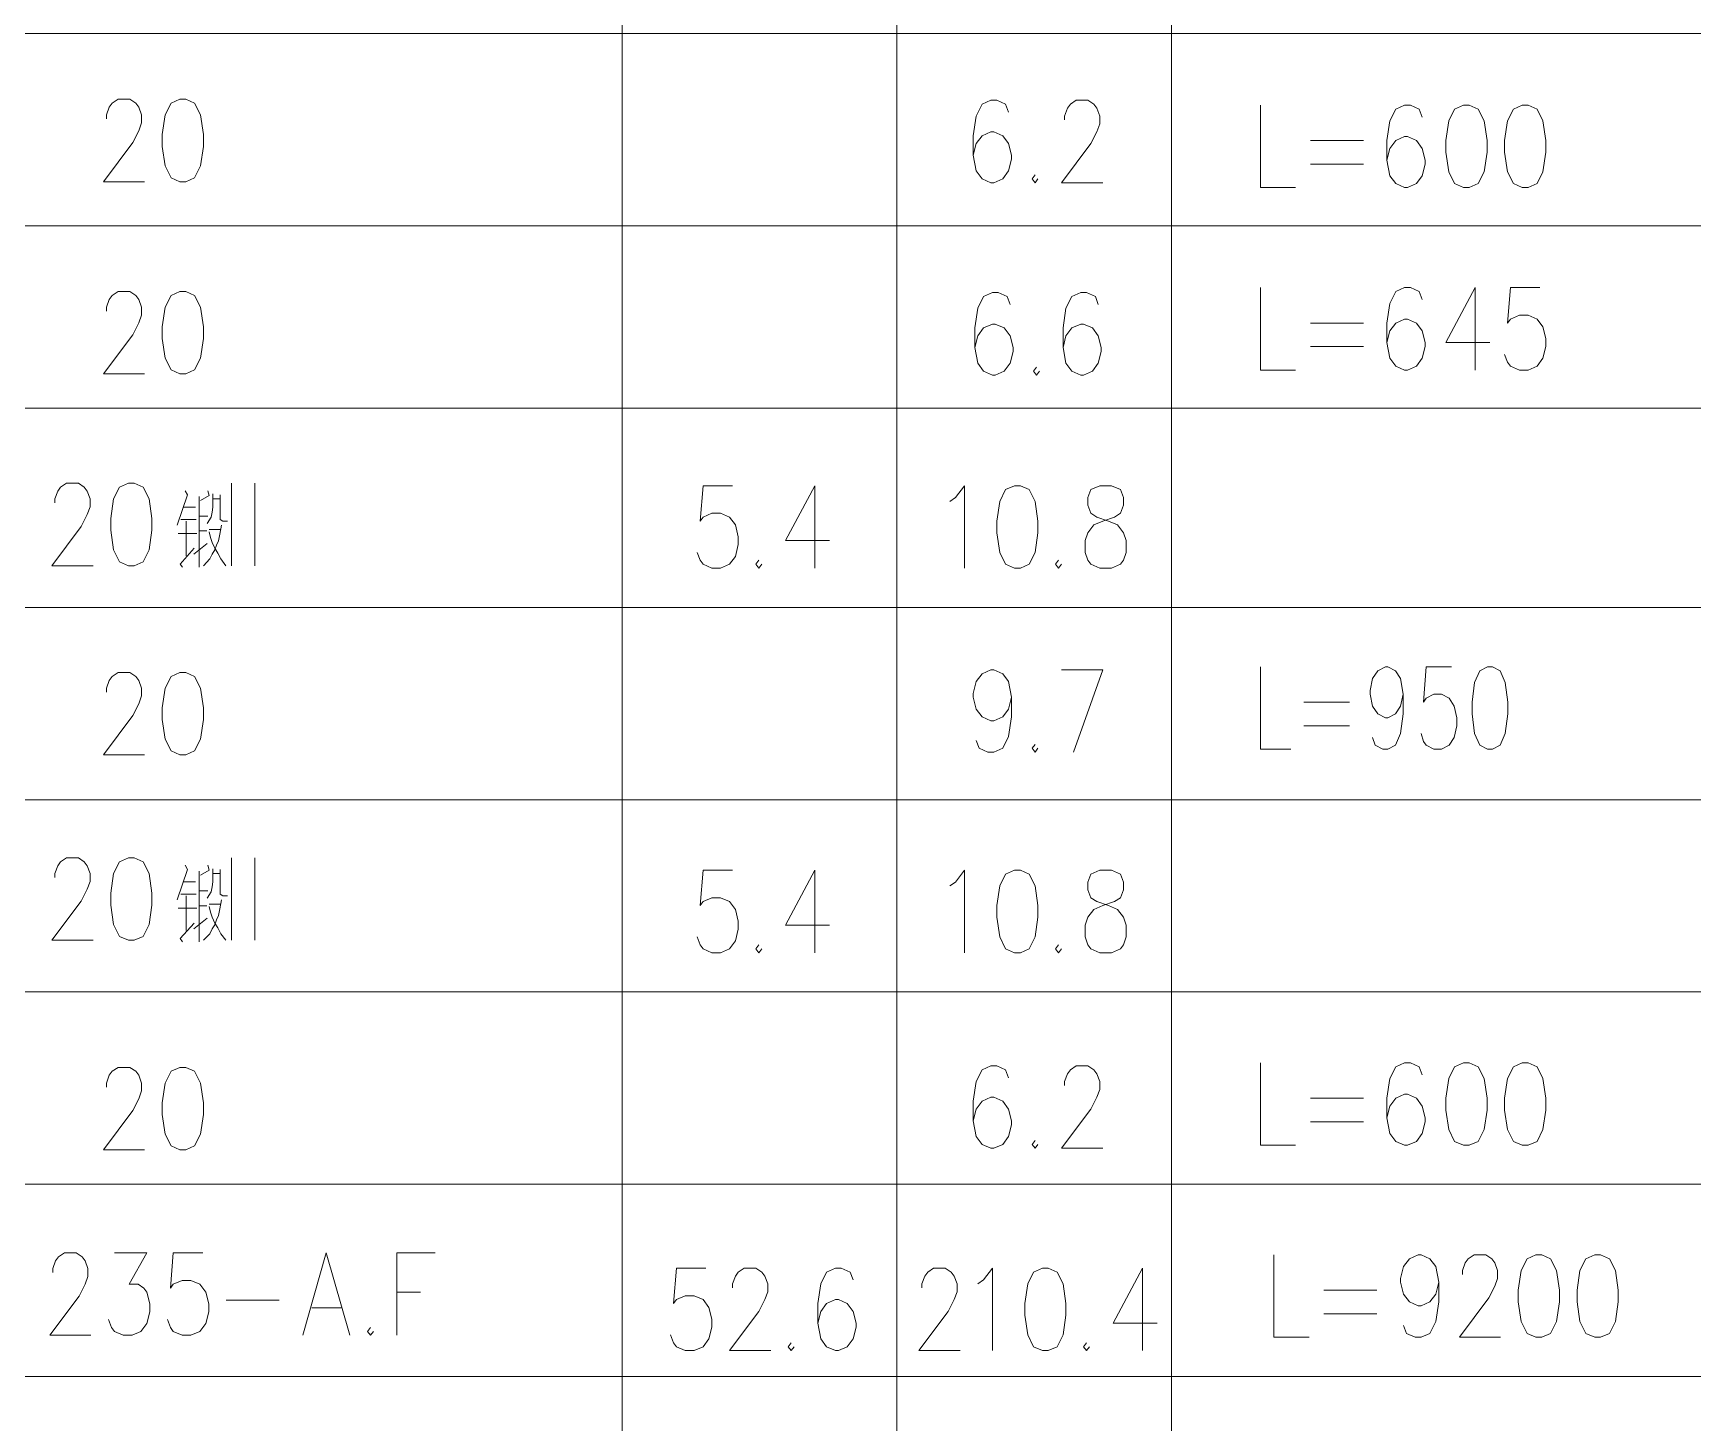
# Model space of a CAD drawing. Header units: millimetres. Extents: x 0 to 829, y 0 to 586.
# Drawn here: x 709.4 to 769, y 54.8 to 104.7 of the extents above; entities that cross this region are included whole.
import ezdxf

# ---------------------------------------------------------------- set-up
doc = ezdxf.new("R2010")
doc.units = ezdxf.units.MM

msp = doc.modelspace()

# ---------------------------------------------------------------- linework, layer by layer
at = {"color": 0, "lineweight": 0}
for points in [[(730.521639, 9.860139), (730.521639, 166.78275)], [(740.381778, 28.592639), (740.381778, 166.78275)], [(750.238389, 9.860139), (750.238389, 166.78275)], [(592.493806, 104.644472), (769.958667, 104.644472)], [(712.007861, 101.582361), (712.007861, 101.723472), (712.113694, 102.005694), (712.216, 102.146806), (712.427667, 102.287917), (712.851, 102.287917), (713.062667, 102.146806), (713.1685, 102.005694), (713.274333, 101.723472), (713.274333, 101.44125), (713.1685, 101.159028), (712.956833, 100.735694), (711.902028, 99.328111), (713.380167, 99.328111)], [(744.392861, 101.825778), (744.287028, 102.108), (743.969528, 102.249111), (743.757861, 102.249111), (743.440361, 102.108), (743.232222, 101.684667), (743.126389, 100.979111), (743.126389, 100.277083), (743.232222, 99.712639), (743.440361, 99.430417), (743.757861, 99.289306), (743.863694, 99.289306), (744.181194, 99.430417), (744.392861, 99.712639), (744.498694, 100.135972), (744.498694, 100.277083), (744.392861, 100.700417), (744.181194, 100.979111), (743.863694, 101.120222), (743.757861, 101.120222), (743.440361, 100.979111), (743.232222, 100.700417), (743.126389, 100.277083)], [(746.400167, 101.543556), (746.400167, 101.684667), (746.506, 101.966889), (746.611833, 102.108), (746.8235, 102.249111), (747.243306, 102.249111), (747.454972, 102.108), (747.560806, 101.966889), (747.666639, 101.684667), (747.666639, 101.402444), (747.560806, 101.120222), (747.349139, 100.700417), (746.294333, 99.289306), (747.772472, 99.289306)], [(753.431028, 102.072722), (753.431028, 99.116444), (754.6975, 99.116444)], [(759.241278, 101.649389), (759.135444, 101.931611), (758.817944, 102.072722), (758.606278, 102.072722), (758.288778, 101.931611), (758.077111, 101.508278), (757.971278, 100.80625), (757.971278, 100.100694), (758.077111, 99.53625), (758.288778, 99.257556), (758.606278, 99.116444), (758.712111, 99.116444), (759.029611, 99.257556), (759.241278, 99.53625), (759.347111, 99.959583), (759.347111, 100.100694), (759.241278, 100.524028), (759.029611, 100.80625), (758.712111, 100.947361), (758.606278, 100.947361), (758.288778, 100.80625), (758.077111, 100.524028), (757.971278, 100.100694)], [(755.226667, 100.80625), (757.128139, 100.80625)], [(745.341833, 99.571528), (745.239528, 99.430417), (745.341833, 99.289306), (745.447667, 99.430417)], [(755.226667, 99.959583), (757.128139, 99.959583)], [(592.493806, 97.740611), (769.958667, 97.740611)], [(712.007861, 94.682028), (712.007861, 94.823139), (712.113694, 95.101833), (712.216, 95.242944), (712.427667, 95.384056), (712.851, 95.384056), (713.062667, 95.242944), (713.1685, 95.101833), (713.274333, 94.823139), (713.274333, 94.540917), (713.1685, 94.258694), (712.956833, 93.835361), (711.902028, 92.427778), (713.380167, 92.427778)], [(744.445778, 94.925444), (744.339944, 95.207667), (744.022444, 95.34525), (743.810778, 95.34525), (743.493278, 95.207667), (743.285139, 94.784333), (743.179306, 94.078778), (743.179306, 93.37675), (743.285139, 92.812306), (743.493278, 92.530083), (743.810778, 92.388972), (743.916611, 92.388972), (744.234111, 92.530083), (744.445778, 92.812306), (744.551611, 93.235639), (744.551611, 93.37675), (744.445778, 93.796556), (744.234111, 94.078778), (743.916611, 94.219889), (743.810778, 94.219889), (743.493278, 94.078778), (743.285139, 93.796556), (743.179306, 93.37675)], [(747.613722, 94.925444), (747.507889, 95.207667), (747.190389, 95.34525), (746.98225, 95.34525), (746.66475, 95.207667), (746.453083, 94.784333), (746.34725, 94.078778), (746.34725, 93.37675), (746.453083, 92.812306), (746.66475, 92.530083), (746.98225, 92.388972), (747.088083, 92.388972), (747.402056, 92.530083), (747.613722, 92.812306), (747.719556, 93.235639), (747.719556, 93.37675), (747.613722, 93.796556), (747.402056, 94.078778), (747.088083, 94.219889), (746.98225, 94.219889), (746.66475, 94.078778), (746.453083, 93.796556), (746.34725, 93.37675)], [(753.431028, 95.525167), (753.431028, 92.565361), (754.6975, 92.565361)], [(759.241278, 95.101833), (759.135444, 95.384056), (758.817944, 95.525167), (758.606278, 95.525167), (758.288778, 95.384056), (758.077111, 94.960722), (757.971278, 94.255167), (757.971278, 93.553139), (758.077111, 92.988694), (758.288778, 92.706472), (758.606278, 92.565361), (758.712111, 92.565361), (759.029611, 92.706472), (759.241278, 92.988694), (759.347111, 93.412028), (759.347111, 93.553139), (759.241278, 93.976472), (759.029611, 94.255167), (758.712111, 94.396278), (758.606278, 94.396278), (758.288778, 94.255167), (758.077111, 93.976472), (757.971278, 93.553139)], [(761.14275, 95.525167), (760.084417, 93.553139), (761.671917, 93.553139)], [(761.14275, 95.525167), (761.14275, 92.565361)], [(763.467556, 95.525167), (762.409222, 95.525167), (762.303389, 94.255167), (762.409222, 94.396278), (762.726722, 94.537389), (763.044222, 94.537389), (763.361722, 94.396278), (763.569861, 94.114056), (763.675694, 93.69425), (763.675694, 93.412028), (763.569861, 92.988694), (763.361722, 92.706472), (763.044222, 92.565361), (762.726722, 92.565361), (762.409222, 92.706472), (762.303389, 92.847583), (762.197556, 93.129806)], [(755.226667, 94.255167), (757.128139, 94.255167)], [(755.226667, 93.412028), (757.128139, 93.412028)], [(745.39475, 92.671194), (745.288917, 92.530083), (745.39475, 92.388972), (745.500583, 92.530083)], [(592.493806, 91.193056), (769.958667, 91.193056)], [(710.159306, 87.799333), (710.159306, 87.940444), (710.265139, 88.222667), (710.367444, 88.363778), (710.579111, 88.504889), (711.002444, 88.504889), (711.214111, 88.363778), (711.319944, 88.222667), (711.425778, 87.940444), (711.425778, 87.658222), (711.319944, 87.379528), (711.108278, 86.956194), (710.053472, 85.545083), (711.531611, 85.545083)], [(714.833611, 88.236778), (714.921806, 88.092139), (714.544333, 86.995)], [(715.652056, 88.236778), (715.697917, 88.060389), (715.387472, 87.884)], [(716.495194, 85.545083), (716.495194, 88.504889)], [(717.341861, 85.545083), (717.341861, 88.504889)], [(734.479806, 88.416694), (733.425, 88.416694), (733.319167, 87.146694), (733.425, 87.287806), (733.7425, 87.428917), (734.056472, 87.428917), (734.373972, 87.287806), (734.585639, 87.005583), (734.691472, 86.58225), (734.691472, 86.303556), (734.585639, 85.880222), (734.373972, 85.598), (734.056472, 85.456889), (733.7425, 85.456889), (733.425, 85.598), (733.319167, 85.739111), (733.213333, 86.021333)], [(737.439611, 88.416694), (736.381278, 86.444667), (737.96525, 86.444667)], [(737.439611, 88.416694), (737.439611, 85.456889)], [(742.279722, 87.85225), (742.491389, 87.993361), (742.808889, 88.416694), (742.808889, 85.456889)], [(714.78775, 87.647639), (715.207556, 87.647639)], [(715.341611, 88.032167), (715.341611, 85.488639)], [(715.831972, 88.120361), (715.831972, 87.647639), (715.807278, 87.467722), (715.764944, 87.291333), (715.630889, 87.054972)], [(715.853139, 87.943972), (716.096556, 87.943972)], [(716.096556, 88.092139), (716.096556, 87.323083), (716.096556, 87.203139), (716.18475, 87.143167), (716.361139, 87.143167)], [(714.678389, 87.203139), (715.23225, 87.203139)], [(714.875944, 87.143167), (714.875944, 85.901389)], [(715.362778, 87.323083), (715.652056, 87.323083)], [(716.142417, 86.995), (716.075389, 86.670444), (716.029528, 86.434083), (715.9625, 86.285917), (715.895472, 86.109528), (715.807278, 85.961361), (715.719083, 85.784972), (715.496833, 85.545083)], [(714.586667, 86.698667), (715.253417, 86.698667)], [(715.341611, 86.790389), (715.609722, 86.790389)], [(715.697917, 86.846833), (716.096556, 86.846833)], [(715.697917, 86.758639), (715.74025, 86.554028), (715.807278, 86.374111), (715.895472, 86.1695), (716.008361, 85.989583), (716.117722, 85.784972), (716.297639, 85.545083)], [(714.741889, 85.488639), (714.653694, 85.605056), (715.165222, 86.1695)], [(715.144056, 85.961361), (715.630889, 86.345889)], [(735.432306, 85.739111), (735.326472, 85.598), (735.432306, 85.456889), (735.538139, 85.598)], [(746.1885, 85.739111), (746.082667, 85.598), (746.1885, 85.456889), (746.294333, 85.598)], [(592.493806, 84.045778), (769.958667, 84.045778)], [(712.007861, 81.008361), (712.007861, 81.149472), (712.113694, 81.428167), (712.216, 81.569278), (712.427667, 81.710389), (712.851, 81.710389), (713.062667, 81.569278), (713.1685, 81.428167), (713.274333, 81.149472), (713.274333, 80.86725), (713.1685, 80.585028), (712.956833, 80.161694), (711.902028, 78.754111), (713.380167, 78.754111)], [(744.498694, 80.821389), (744.392861, 80.398056), (744.181194, 80.115833), (743.863694, 79.974722), (743.757861, 79.974722), (743.440361, 80.115833), (743.232222, 80.398056), (743.126389, 80.821389), (743.126389, 80.9625), (743.232222, 81.382306), (743.440361, 81.664528), (743.757861, 81.805639), (743.863694, 81.805639), (744.181194, 81.664528), (744.392861, 81.382306), (744.498694, 80.821389), (744.498694, 80.115833), (744.392861, 79.413806), (744.181194, 78.990472), (743.863694, 78.849361), (743.652028, 78.849361), (743.338056, 78.990472), (743.232222, 79.272694)], [(746.294333, 81.805639), (747.772472, 81.805639), (746.717667, 78.849361)], [(753.431028, 81.915), (753.431028, 78.955194), (754.528167, 78.955194)], [(758.556889, 80.927222), (758.465167, 80.503889), (758.281722, 80.221667), (758.006556, 80.084083), (757.918361, 80.084083), (757.643194, 80.221667), (757.45975, 80.503889), (757.368028, 80.927222), (757.368028, 81.068333), (757.45975, 81.491667), (757.643194, 81.773889), (757.918361, 81.915), (758.006556, 81.915), (758.281722, 81.773889), (758.465167, 81.491667), (758.556889, 80.927222), (758.556889, 80.221667), (758.465167, 79.519639), (758.281722, 79.096306), (758.006556, 78.955194), (757.826639, 78.955194), (757.551472, 79.096306), (757.45975, 79.378528)], [(760.296083, 81.915), (759.382389, 81.915), (759.290667, 80.645), (759.382389, 80.786111), (759.657556, 80.927222), (759.929194, 80.927222), (760.204361, 80.786111), (760.387806, 80.503889), (760.479528, 80.084083), (760.479528, 79.801861), (760.387806, 79.378528), (760.204361, 79.096306), (759.929194, 78.955194), (759.657556, 78.955194), (759.382389, 79.096306), (759.290667, 79.237417), (759.198944, 79.519639)], [(754.986778, 80.645), (756.63425, 80.645)], [(754.986778, 79.801861), (756.63425, 79.801861)], [(745.341833, 79.131583), (745.239528, 78.990472), (745.341833, 78.849361), (745.447667, 78.990472)], [(592.493806, 77.145444), (769.958667, 77.145444)], [(710.159306, 74.351444), (710.159306, 74.492556), (710.265139, 74.77125), (710.367444, 74.912361), (710.579111, 75.053472), (711.002444, 75.053472), (711.214111, 74.912361), (711.319944, 74.77125), (711.425778, 74.492556), (711.425778, 74.210333), (711.319944, 73.928111), (711.108278, 73.504778), (710.053472, 72.097194), (711.531611, 72.097194)], [(714.833611, 74.788889), (714.921806, 74.640722), (714.544333, 73.547111)], [(715.341611, 74.58075), (715.341611, 72.037222)], [(715.652056, 74.788889), (715.697917, 74.6125), (715.387472, 74.432583)], [(715.831972, 74.668944), (715.831972, 74.196222), (715.807278, 74.019833), (715.764944, 73.843444), (715.630889, 73.607083)], [(715.853139, 74.492556), (716.096556, 74.492556)], [(716.096556, 74.640722), (716.096556, 73.871667), (716.096556, 73.751722), (716.18475, 73.695278), (716.361139, 73.695278)], [(716.495194, 72.097194), (716.495194, 75.053472)], [(717.341861, 72.097194), (717.341861, 75.053472)], [(734.479806, 74.6125), (733.425, 74.6125), (733.319167, 73.346028), (733.425, 73.487139), (733.7425, 73.624722), (734.056472, 73.624722), (734.373972, 73.487139), (734.585639, 73.204917), (734.691472, 72.781583), (734.691472, 72.499361), (734.585639, 72.076028), (734.373972, 71.793806), (734.056472, 71.652694), (733.7425, 71.652694), (733.425, 71.793806), (733.319167, 71.934917), (733.213333, 72.217139)], [(737.439611, 74.6125), (736.381278, 72.640472), (737.96525, 72.640472)], [(737.439611, 74.6125), (737.439611, 71.652694)], [(742.279722, 74.048056), (742.491389, 74.189167), (742.808889, 74.6125), (742.808889, 71.652694)], [(714.78775, 74.196222), (715.207556, 74.196222)], [(715.362778, 73.871667), (715.652056, 73.871667)], [(714.678389, 73.751722), (715.23225, 73.751722)], [(714.875944, 73.695278), (714.875944, 72.4535)], [(715.341611, 73.338972), (715.609722, 73.338972)], [(716.142417, 73.547111), (716.075389, 73.222556), (716.029528, 72.982667), (715.9625, 72.838028), (715.895472, 72.658111), (715.807278, 72.509944), (715.719083, 72.333556), (715.496833, 72.097194)], [(715.697917, 73.398944), (716.096556, 73.398944)], [(715.697917, 73.31075), (715.74025, 73.102611), (715.807278, 72.926222), (715.895472, 72.718083), (716.008361, 72.541694), (716.117722, 72.333556), (716.297639, 72.097194)], [(714.586667, 73.250778), (715.253417, 73.250778)], [(714.741889, 72.037222), (714.653694, 72.157167), (715.165222, 72.718083)], [(715.144056, 72.509944), (715.630889, 72.894472)], [(735.432306, 71.934917), (735.326472, 71.793806), (735.432306, 71.652694), (735.538139, 71.793806)], [(746.1885, 71.934917), (746.082667, 71.793806), (746.1885, 71.652694), (746.294333, 71.793806)], [(592.493806, 70.245111), (769.958667, 70.245111)], [(712.007861, 66.830222), (712.007861, 66.971333), (712.113694, 67.253556), (712.216, 67.394667), (712.427667, 67.535778), (712.851, 67.535778), (713.062667, 67.394667), (713.1685, 67.253556), (713.274333, 66.971333), (713.274333, 66.689111), (713.1685, 66.406889), (712.956833, 65.987083), (711.902028, 64.575972), (713.380167, 64.575972)], [(744.392861, 67.165361), (744.287028, 67.447583), (743.969528, 67.588694), (743.757861, 67.588694), (743.440361, 67.447583), (743.232222, 67.027778), (743.126389, 66.322222), (743.126389, 65.616667), (743.232222, 65.05575), (743.440361, 64.773528), (743.757861, 64.632417), (743.863694, 64.632417), (744.181194, 64.773528), (744.392861, 65.05575), (744.498694, 65.475556), (744.498694, 65.616667), (744.392861, 66.04), (744.181194, 66.322222), (743.863694, 66.463333), (743.757861, 66.463333), (743.440361, 66.322222), (743.232222, 66.04), (743.126389, 65.616667)], [(746.400167, 66.886667), (746.400167, 67.027778), (746.506, 67.306472), (746.611833, 67.447583), (746.8235, 67.588694), (747.243306, 67.588694), (747.454972, 67.447583), (747.560806, 67.306472), (747.666639, 67.027778), (747.666639, 66.745556), (747.560806, 66.463333), (747.349139, 66.04), (746.294333, 64.632417), (747.772472, 64.632417)], [(753.431028, 67.698056), (753.431028, 64.73825), (754.6975, 64.73825)], [(759.241278, 67.274722), (759.135444, 67.556944), (758.817944, 67.698056), (758.606278, 67.698056), (758.288778, 67.556944), (758.077111, 67.133611), (757.971278, 66.428056), (757.971278, 65.726028), (758.077111, 65.161583), (758.288778, 64.879361), (758.606278, 64.73825), (758.712111, 64.73825), (759.029611, 64.879361), (759.241278, 65.161583), (759.347111, 65.584917), (759.347111, 65.726028), (759.241278, 66.145833), (759.029611, 66.428056), (758.712111, 66.569167), (758.606278, 66.569167), (758.288778, 66.428056), (758.077111, 66.145833), (757.971278, 65.726028)], [(755.226667, 66.428056), (757.128139, 66.428056)], [(755.226667, 65.584917), (757.128139, 65.584917)], [(745.341833, 64.914639), (745.239528, 64.773528), (745.341833, 64.632417), (745.447667, 64.773528)], [(592.493806, 63.34125), (769.958667, 63.34125)], [(710.081694, 60.173306), (710.081694, 60.314417), (710.187528, 60.593111), (710.293361, 60.734222), (710.505028, 60.875333), (710.924833, 60.875333), (711.1365, 60.734222), (711.242333, 60.593111), (711.348167, 60.314417), (711.348167, 60.032194), (711.242333, 59.749972), (711.030667, 59.326639), (709.975861, 57.919056), (711.454, 57.919056)], [(712.300667, 60.875333), (713.461306, 60.875333), (712.826306, 59.749972), (713.143806, 59.749972), (713.355472, 59.608861), (713.461306, 59.46775), (713.567139, 59.044417), (713.567139, 58.762194), (713.461306, 58.342389), (713.249639, 58.060167), (712.932139, 57.919056), (712.614639, 57.919056), (712.300667, 58.060167), (712.194833, 58.201278), (712.089, 58.4835)], [(715.468611, 60.875333), (714.410278, 60.875333), (714.307972, 59.608861), (714.410278, 59.749972), (714.727778, 59.891083), (715.045278, 59.891083), (715.362778, 59.749972), (715.574444, 59.46775), (715.680278, 59.044417), (715.680278, 58.762194), (715.574444, 58.342389), (715.362778, 58.060167), (715.045278, 57.919056), (714.727778, 57.919056), (714.410278, 58.060167), (714.307972, 58.201278), (714.202139, 58.4835)], [(719.059889, 57.919056), (719.903028, 60.875333), (720.749694, 57.919056)], [(722.4395, 57.919056), (722.4395, 60.875333), (723.811806, 60.875333)], [(753.917861, 60.808306), (753.917861, 57.8485), (755.187861, 57.8485)], [(759.833944, 59.820528), (759.728111, 59.397194), (759.516444, 59.1185), (759.198944, 58.977389), (759.093111, 58.977389), (758.779139, 59.1185), (758.567472, 59.397194), (758.461639, 59.820528), (758.461639, 59.961639), (758.567472, 60.384972), (758.779139, 60.667194), (759.093111, 60.808306), (759.198944, 60.808306), (759.516444, 60.667194), (759.728111, 60.384972), (759.833944, 59.820528), (759.833944, 59.1185), (759.728111, 58.412944), (759.516444, 57.989611), (759.198944, 57.8485), (758.990806, 57.8485), (758.673306, 57.989611), (758.567472, 58.271833)], [(760.680611, 60.10275), (760.680611, 60.243861), (760.786444, 60.526083), (760.892278, 60.667194), (761.100417, 60.808306), (761.52375, 60.808306), (761.735417, 60.667194), (761.84125, 60.526083), (761.947083, 60.243861), (761.947083, 59.961639), (761.84125, 59.679417), (761.629583, 59.259611), (760.574778, 57.8485), (762.052917, 57.8485)], [(733.530833, 60.328528), (732.4725, 60.328528), (732.366667, 59.058528), (732.4725, 59.199639), (732.79, 59.34075), (733.1075, 59.34075), (733.425, 59.199639), (733.636667, 58.917417), (733.7425, 58.497611), (733.7425, 58.215389), (733.636667, 57.792056), (733.425, 57.509833), (733.1075, 57.368722), (732.79, 57.368722), (732.4725, 57.509833), (732.366667, 57.650944), (732.260833, 57.933167)], [(734.479806, 59.622972), (734.479806, 59.764083), (734.585639, 60.046306), (734.691472, 60.187417), (734.903139, 60.328528), (735.326472, 60.328528), (735.538139, 60.187417), (735.643972, 60.046306), (735.749806, 59.764083), (735.749806, 59.481861), (735.643972, 59.199639), (735.432306, 58.776306), (734.373972, 57.368722), (735.855639, 57.368722)], [(738.811917, 59.905194), (738.706083, 60.187417), (738.388583, 60.328528), (738.176917, 60.328528), (737.859417, 60.187417), (737.651278, 59.764083), (737.545444, 59.058528), (737.545444, 58.3565), (737.651278, 57.792056), (737.859417, 57.509833), (738.176917, 57.368722), (738.28275, 57.368722), (738.60025, 57.509833), (738.811917, 57.792056), (738.91775, 58.215389), (738.91775, 58.3565), (738.811917, 58.776306), (738.60025, 59.058528), (738.28275, 59.199639), (738.176917, 59.199639), (737.859417, 59.058528), (737.651278, 58.776306), (737.545444, 58.3565)], [(741.277833, 59.622972), (741.277833, 59.764083), (741.383667, 60.046306), (741.4895, 60.187417), (741.697639, 60.328528), (742.120972, 60.328528), (742.332639, 60.187417), (742.438472, 60.046306), (742.544306, 59.764083), (742.544306, 59.481861), (742.438472, 59.199639), (742.226806, 58.776306), (741.172, 57.368722), (742.650139, 57.368722)], [(743.285139, 59.764083), (743.493278, 59.905194), (743.810778, 60.328528), (743.810778, 57.368722)], [(749.197694, 60.328528), (748.142889, 58.3565), (749.726861, 58.3565)], [(749.197694, 60.328528), (749.197694, 57.368722)], [(716.31175, 59.185528), (718.213222, 59.185528)], [(722.4395, 59.46775), (723.286167, 59.46775)], [(755.7135, 59.538306), (757.614972, 59.538306)], [(719.377389, 58.903306), (720.432194, 58.903306)], [(755.7135, 58.695167), (757.614972, 58.695167)], [(721.490528, 58.201278), (721.384694, 58.060167), (721.490528, 57.919056), (721.596361, 58.060167)], [(736.592944, 57.650944), (736.487111, 57.509833), (736.592944, 57.368722), (736.698778, 57.509833)], [(747.190389, 57.650944), (747.088083, 57.509833), (747.190389, 57.368722), (747.296222, 57.509833)], [(592.493806, 56.440917), (769.958667, 56.440917)]]:
    msp.add_lwpolyline(points, dxfattribs=at)
for points in [[(714.646639, 102.287917), (714.329139, 102.146806), (714.117472, 101.723472), (714.015167, 101.017917), (714.015167, 100.594583), (714.117472, 99.892556), (714.329139, 99.469222), (714.646639, 99.328111), (714.858306, 99.328111), (715.175806, 99.469222), (715.387472, 99.892556), (715.493306, 100.594583), (715.493306, 101.017917), (715.387472, 101.723472), (715.175806, 102.146806), (714.858306, 102.287917)], [(760.719417, 102.072722), (760.401917, 101.931611), (760.19025, 101.508278), (760.084417, 100.80625), (760.084417, 100.382917), (760.19025, 99.677361), (760.401917, 99.257556), (760.719417, 99.116444), (760.931083, 99.116444), (761.248583, 99.257556), (761.46025, 99.677361), (761.566083, 100.382917), (761.566083, 100.80625), (761.46025, 101.508278), (761.248583, 101.931611), (760.931083, 102.072722)], [(762.832556, 102.072722), (762.515056, 101.931611), (762.303389, 101.508278), (762.197556, 100.80625), (762.197556, 100.382917), (762.303389, 99.677361), (762.515056, 99.257556), (762.832556, 99.116444), (763.044222, 99.116444), (763.361722, 99.257556), (763.569861, 99.677361), (763.675694, 100.382917), (763.675694, 100.80625), (763.569861, 101.508278), (763.361722, 101.931611), (763.044222, 102.072722)], [(714.646639, 95.384056), (714.329139, 95.242944), (714.117472, 94.823139), (714.015167, 94.117583), (714.015167, 93.69425), (714.117472, 92.992222), (714.329139, 92.568889), (714.646639, 92.427778), (714.858306, 92.427778), (715.175806, 92.568889), (715.387472, 92.992222), (715.493306, 93.69425), (715.493306, 94.117583), (715.387472, 94.823139), (715.175806, 95.242944), (714.858306, 95.384056)], [(712.798083, 88.504889), (712.480583, 88.363778), (712.268917, 87.940444), (712.166611, 87.238417), (712.166611, 86.815083), (712.268917, 86.109528), (712.480583, 85.686194), (712.798083, 85.545083), (713.00975, 85.545083), (713.32725, 85.686194), (713.538917, 86.109528), (713.64475, 86.815083), (713.64475, 87.238417), (713.538917, 87.940444), (713.32725, 88.363778), (713.00975, 88.504889)], [(744.604528, 88.416694), (744.287028, 88.275583), (744.075361, 87.85225), (743.969528, 87.146694), (743.969528, 86.723361), (744.075361, 86.021333), (744.287028, 85.598), (744.604528, 85.456889), (744.816194, 85.456889), (745.133694, 85.598), (745.341833, 86.021333), (745.447667, 86.723361), (745.447667, 87.146694), (745.341833, 87.85225), (745.133694, 88.275583), (744.816194, 88.416694)], [(747.666639, 88.416694), (747.349139, 88.275583), (747.243306, 87.993361), (747.243306, 87.711139), (747.349139, 87.428917), (747.560806, 87.287806), (747.984139, 87.146694), (748.301639, 87.005583), (748.513306, 86.723361), (748.619139, 86.444667), (748.619139, 86.021333), (748.513306, 85.739111), (748.407472, 85.598), (748.089972, 85.456889), (747.666639, 85.456889), (747.349139, 85.598), (747.243306, 85.739111), (747.137472, 86.021333), (747.137472, 86.444667), (747.243306, 86.723361), (747.454972, 87.005583), (747.772472, 87.146694), (748.195806, 87.287806), (748.407472, 87.428917), (748.513306, 87.711139), (748.513306, 87.993361), (748.407472, 88.275583), (748.089972, 88.416694)], [(714.646639, 81.710389), (714.329139, 81.569278), (714.117472, 81.149472), (714.015167, 80.443917), (714.015167, 80.020583), (714.117472, 79.318556), (714.329139, 78.895222), (714.646639, 78.754111), (714.858306, 78.754111), (715.175806, 78.895222), (715.387472, 79.318556), (715.493306, 80.020583), (715.493306, 80.443917), (715.387472, 81.149472), (715.175806, 81.569278), (714.858306, 81.710389)], [(761.580194, 81.915), (761.305028, 81.773889), (761.121583, 81.350556), (761.029861, 80.645), (761.029861, 80.221667), (761.121583, 79.519639), (761.305028, 79.096306), (761.580194, 78.955194), (761.760111, 78.955194), (762.035278, 79.096306), (762.218722, 79.519639), (762.310444, 80.221667), (762.310444, 80.645), (762.218722, 81.350556), (762.035278, 81.773889), (761.760111, 81.915)], [(712.798083, 75.053472), (712.480583, 74.912361), (712.268917, 74.492556), (712.166611, 73.787), (712.166611, 73.363667), (712.268917, 72.661639), (712.480583, 72.238306), (712.798083, 72.097194), (713.00975, 72.097194), (713.32725, 72.238306), (713.538917, 72.661639), (713.64475, 73.363667), (713.64475, 73.787), (713.538917, 74.492556), (713.32725, 74.912361), (713.00975, 75.053472)], [(744.604528, 74.6125), (744.287028, 74.471389), (744.075361, 74.048056), (743.969528, 73.346028), (743.969528, 72.922694), (744.075361, 72.217139), (744.287028, 71.793806), (744.604528, 71.652694), (744.816194, 71.652694), (745.133694, 71.793806), (745.341833, 72.217139), (745.447667, 72.922694), (745.447667, 73.346028), (745.341833, 74.048056), (745.133694, 74.471389), (744.816194, 74.6125)], [(747.666639, 74.6125), (747.349139, 74.471389), (747.243306, 74.189167), (747.243306, 73.906944), (747.349139, 73.624722), (747.560806, 73.487139), (747.984139, 73.346028), (748.301639, 73.204917), (748.513306, 72.922694), (748.619139, 72.640472), (748.619139, 72.217139), (748.513306, 71.934917), (748.407472, 71.793806), (748.089972, 71.652694), (747.666639, 71.652694), (747.349139, 71.793806), (747.243306, 71.934917), (747.137472, 72.217139), (747.137472, 72.640472), (747.243306, 72.922694), (747.454972, 73.204917), (747.772472, 73.346028), (748.195806, 73.487139), (748.407472, 73.624722), (748.513306, 73.906944), (748.513306, 74.189167), (748.407472, 74.471389), (748.089972, 74.6125)], [(714.646639, 67.535778), (714.329139, 67.394667), (714.117472, 66.971333), (714.015167, 66.265778), (714.015167, 65.845972), (714.117472, 65.140417), (714.329139, 64.717083), (714.646639, 64.575972), (714.858306, 64.575972), (715.175806, 64.717083), (715.387472, 65.140417), (715.493306, 65.845972), (715.493306, 66.265778), (715.387472, 66.971333), (715.175806, 67.394667), (714.858306, 67.535778)], [(760.719417, 67.698056), (760.401917, 67.556944), (760.19025, 67.133611), (760.084417, 66.428056), (760.084417, 66.004722), (760.19025, 65.302694), (760.401917, 64.879361), (760.719417, 64.73825), (760.931083, 64.73825), (761.248583, 64.879361), (761.46025, 65.302694), (761.566083, 66.004722), (761.566083, 66.428056), (761.46025, 67.133611), (761.248583, 67.556944), (760.931083, 67.698056)], [(762.832556, 67.698056), (762.515056, 67.556944), (762.303389, 67.133611), (762.197556, 66.428056), (762.197556, 66.004722), (762.303389, 65.302694), (762.515056, 64.879361), (762.832556, 64.73825), (763.044222, 64.73825), (763.361722, 64.879361), (763.569861, 65.302694), (763.675694, 66.004722), (763.675694, 66.428056), (763.569861, 67.133611), (763.361722, 67.556944), (763.044222, 67.698056)], [(763.319389, 60.808306), (763.001889, 60.667194), (762.79375, 60.243861), (762.687917, 59.538306), (762.687917, 59.1185), (762.79375, 58.412944), (763.001889, 57.989611), (763.319389, 57.8485), (763.531056, 57.8485), (763.848556, 57.989611), (764.060222, 58.412944), (764.166056, 59.1185), (764.166056, 59.538306), (764.060222, 60.243861), (763.848556, 60.667194), (763.531056, 60.808306)], [(765.432528, 60.808306), (765.115028, 60.667194), (764.903361, 60.243861), (764.797528, 59.538306), (764.797528, 59.1185), (764.903361, 58.412944), (765.115028, 57.989611), (765.432528, 57.8485), (765.644194, 57.8485), (765.961694, 57.989611), (766.173361, 58.412944), (766.279194, 59.1185), (766.279194, 59.538306), (766.173361, 60.243861), (765.961694, 60.667194), (765.644194, 60.808306)], [(745.606417, 60.328528), (745.288917, 60.187417), (745.080778, 59.764083), (744.974944, 59.058528), (744.974944, 58.638722), (745.080778, 57.933167), (745.288917, 57.509833), (745.606417, 57.368722), (745.818083, 57.368722), (746.135583, 57.509833), (746.34725, 57.933167), (746.453083, 58.638722), (746.453083, 59.058528), (746.34725, 59.764083), (746.135583, 60.187417), (745.818083, 60.328528)]]:
    msp.add_lwpolyline(points, close=True, dxfattribs=at)

doc.saveas('drawing.dxf')
